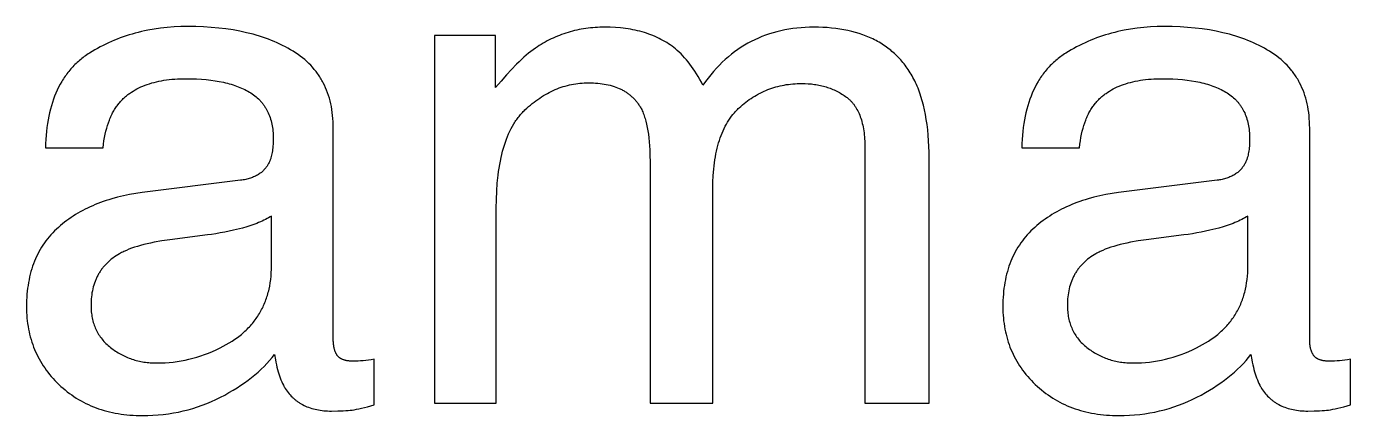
# Model space of a CAD drawing. Header units: metres. Extents: x 0 to 2861, y -1 to 1496.
# Drawn here: x 1.727 to 2.515, y 27.405 to 27.637 of the extents above; entities that cross this region are included whole.
import ezdxf

# ---------------------------------------------------------------- set-up
doc = ezdxf.new("R2010")
doc.units = ezdxf.units.M
doc.layers.add('Default', color=18, linetype='Continuous')

msp = doc.modelspace()

# ---------------------------------------------------------------- linework, layer by layer
at = {"layer": 'Default'}
for points in [[(1.90984, 27.57619), (1.90981, 27.57811), (1.90974, 27.58), (1.90963, 27.58187), (1.90946, 27.58369), (1.90925, 27.58549), (1.909, 27.58725), (1.90869, 27.58899), (1.90834, 27.59069), (1.90795, 27.59236), (1.9075, 27.59399), (1.90701, 27.5956), (1.90648, 27.59717), (1.90589, 27.59871), (1.90526, 27.60022), (1.90459, 27.6017), (1.90386, 27.60315), (1.90348, 27.60386), (1.90309, 27.60456), (1.90269, 27.60525), (1.90228, 27.60594), (1.90185, 27.60662), (1.90141, 27.60729), (1.90096, 27.60795), (1.9005, 27.60861), (1.90003, 27.60926), (1.89955, 27.60989), (1.89905, 27.61053), (1.89854, 27.61115), (1.89749, 27.61237), (1.8964, 27.61356), (1.89525, 27.61472), (1.89406, 27.61585), (1.89283, 27.61694), (1.89154, 27.618), (1.89021, 27.61903), (1.88884, 27.62003), (1.88741, 27.621), (1.88594, 27.62193), (1.88442, 27.62284), (1.88287, 27.62371), (1.8813, 27.62456), (1.87969, 27.62538), (1.87806, 27.62617), (1.8764, 27.62693), (1.87471, 27.62766), (1.87299, 27.62837), (1.87124, 27.62904), (1.86947, 27.62969), (1.86766, 27.63031), (1.86583, 27.63089), (1.86397, 27.63145), (1.86208, 27.63199), (1.86017, 27.63249), (1.85822, 27.63296), (1.85425, 27.63382), (1.85016, 27.63457), (1.84596, 27.6352), (1.84164, 27.63572), (1.83721, 27.63612), (1.83267, 27.63641), (1.82802, 27.63658), (1.82325, 27.63664), (1.81912, 27.63658), (1.81505, 27.63639), (1.81105, 27.63608), (1.80711, 27.63565), (1.80323, 27.63509), (1.79942, 27.63441), (1.79753, 27.63403), (1.79566, 27.63361), (1.79381, 27.63316), (1.79198, 27.63268), (1.79016, 27.63217), (1.78835, 27.63163), (1.78656, 27.63106), (1.78479, 27.63046), (1.78303, 27.62982), (1.78129, 27.62916), (1.77956, 27.62846), (1.77785, 27.62774), (1.77616, 27.62698), (1.77448, 27.62619), (1.77282, 27.62537), (1.77117, 27.62452), (1.76954, 27.62364), (1.76792, 27.62273), (1.76632, 27.62178), (1.76474, 27.62081), (1.76396, 27.62031), (1.76319, 27.6198), (1.76243, 27.61927), (1.76168, 27.61874), (1.76095, 27.61819), (1.76022, 27.61763), (1.75951, 27.61705), (1.75881, 27.61647), (1.75812, 27.61587), (1.75745, 27.61526), (1.75678, 27.61464), (1.75613, 27.61401), (1.75549, 27.61337), (1.75486, 27.61271), (1.75425, 27.61204), (1.75364, 27.61136), (1.75305, 27.61067), (1.75247, 27.60996), (1.7519, 27.60924), (1.75134, 27.60852), (1.75079, 27.60777), (1.75026, 27.60702), (1.74974, 27.60626), (1.74923, 27.60548), (1.74873, 27.60469), (1.74824, 27.60389), (1.7473, 27.60225), (1.74641, 27.60057), (1.74557, 27.59883), (1.74477, 27.59705), (1.74402, 27.59522), (1.74332, 27.59334), (1.74267, 27.59141), (1.74206, 27.58944), (1.7415, 27.58742), (1.74098, 27.58535), (1.74052, 27.58323), (1.7401, 27.58106), (1.73973, 27.57885), (1.73941, 27.57658), (1.73913, 27.57427), (1.7389, 27.57191), (1.73872, 27.56951), (1.73858, 27.56705), (1.7385, 27.56455)], [(2.00643, 27.63133), (1.97008, 27.63133)], [(1.97008, 27.63133), (1.97008, 27.41261)], [(2.12978, 27.60172), (2.12886, 27.60348), (2.12792, 27.60518), (2.12697, 27.60683), (2.126, 27.60843), (2.12503, 27.60997), (2.12404, 27.61146), (2.12304, 27.6129), (2.12202, 27.61428), (2.121, 27.6156), (2.11995, 27.61687), (2.1189, 27.61809), (2.11784, 27.61925), (2.11676, 27.62036), (2.11567, 27.62142), (2.11456, 27.62242), (2.11345, 27.62336), (2.11244, 27.62416), (2.11141, 27.62492), (2.11037, 27.62566), (2.1093, 27.62638), (2.10822, 27.62707), (2.10711, 27.62774), (2.10599, 27.62838), (2.10484, 27.62899), (2.10368, 27.62958), (2.10249, 27.63015), (2.10129, 27.63069), (2.10006, 27.6312), (2.09882, 27.63169), (2.09755, 27.63216), (2.09627, 27.6326), (2.09496, 27.63301), (2.09364, 27.6334), (2.09229, 27.63377), (2.09093, 27.63411), (2.08955, 27.63442), (2.08814, 27.63471), (2.08672, 27.63497), (2.08527, 27.63521), (2.08381, 27.63543), (2.08232, 27.63561), (2.08082, 27.63578), (2.07775, 27.63603), (2.0746, 27.63618), (2.07138, 27.63623), (2.06851, 27.63618), (2.06709, 27.63612), (2.06568, 27.63603), (2.06428, 27.63593), (2.06289, 27.63579), (2.06151, 27.63563), (2.06014, 27.63545), (2.05878, 27.63524), (2.05743, 27.63501), (2.05609, 27.63476), (2.05476, 27.63448), (2.05343, 27.63417), (2.05212, 27.63384), (2.05082, 27.63349), (2.04952, 27.63312), (2.04824, 27.63271), (2.04697, 27.63229), (2.0457, 27.63184), (2.04444, 27.63136), (2.0432, 27.63086), (2.04196, 27.63034), (2.04073, 27.62979), (2.03952, 27.62922), (2.03831, 27.62863), (2.03711, 27.62801), (2.03592, 27.62736), (2.03474, 27.62669), (2.03357, 27.626), (2.03241, 27.62528), (2.03126, 27.62454), (2.03012, 27.62377), (2.02879, 27.62282), (2.02743, 27.6218), (2.02605, 27.62071), (2.02466, 27.61955), (2.02325, 27.61832), (2.02181, 27.61702), (2.02036, 27.61566), (2.01889, 27.61422), (2.01589, 27.61115), (2.01282, 27.6078), (2.00966, 27.60418), (2.00643, 27.60029)], [(2.00643, 27.60029), (2.00643, 27.63133)], [(2.26436, 27.55822), (2.26433, 27.5618), (2.26423, 27.56528), (2.26406, 27.56868), (2.26383, 27.57198), (2.26353, 27.57519), (2.26316, 27.5783), (2.26272, 27.58132), (2.26222, 27.58426), (2.26165, 27.58709), (2.26101, 27.58984), (2.26031, 27.59249), (2.25954, 27.59505), (2.25913, 27.5963), (2.2587, 27.59752), (2.25826, 27.59872), (2.2578, 27.5999), (2.25732, 27.60105), (2.25683, 27.60218), (2.25631, 27.60329), (2.25579, 27.60437), (2.25528, 27.60536), (2.25476, 27.60633), (2.25423, 27.60729), (2.25369, 27.60823), (2.25313, 27.60915), (2.25255, 27.61006), (2.25197, 27.61096), (2.25136, 27.61184), (2.25075, 27.6127), (2.25012, 27.61355), (2.24948, 27.61438), (2.24882, 27.6152), (2.24815, 27.616), (2.24747, 27.61678), (2.24677, 27.61755), (2.24606, 27.61831), (2.24534, 27.61905), (2.2446, 27.61977), (2.24385, 27.62048), (2.24308, 27.62117), (2.2423, 27.62185), (2.24151, 27.62251), (2.2407, 27.62315), (2.23988, 27.62378), (2.23904, 27.6244), (2.23819, 27.625), (2.23733, 27.62558), (2.23645, 27.62615), (2.23556, 27.6267), (2.23466, 27.62724), (2.23374, 27.62776), (2.23281, 27.62826), (2.23187, 27.62875), (2.23091, 27.62923), (2.22994, 27.62969), (2.22895, 27.63013), (2.22795, 27.63056), (2.22694, 27.63097), (2.22591, 27.63137), (2.22487, 27.63175), (2.22274, 27.63246), (2.22056, 27.63312), (2.21833, 27.63371), (2.21604, 27.63424), (2.2137, 27.6347), (2.2113, 27.63511), (2.20884, 27.63545), (2.20633, 27.63573), (2.20377, 27.63595), (2.20115, 27.6361), (2.19848, 27.6362), (2.19575, 27.63623), (2.19318, 27.6362), (2.19065, 27.6361), (2.18815, 27.63593), (2.18569, 27.6357), (2.18325, 27.6354), (2.18085, 27.63504), (2.17848, 27.63461), (2.17614, 27.63411), (2.17383, 27.63355), (2.17156, 27.63292), (2.16932, 27.63222), (2.1671, 27.63146), (2.16492, 27.63063), (2.16278, 27.62974), (2.16066, 27.62878), (2.15858, 27.62775), (2.15653, 27.62666), (2.15451, 27.62549), (2.15253, 27.62426), (2.15058, 27.62295), (2.14866, 27.62157), (2.14677, 27.62012), (2.14492, 27.6186), (2.14311, 27.61701), (2.14133, 27.61534), (2.13958, 27.61361), (2.13786, 27.61181), (2.13618, 27.60993), (2.13453, 27.60798), (2.13291, 27.60596), (2.13133, 27.60388), (2.12978, 27.60172)], [(2.49084, 27.57619), (2.49082, 27.57811), (2.49075, 27.58), (2.49063, 27.58187), (2.49047, 27.58369), (2.49026, 27.58549), (2.49, 27.58725), (2.4897, 27.58899), (2.48935, 27.59069), (2.48895, 27.59236), (2.48851, 27.59399), (2.48802, 27.5956), (2.48748, 27.59717), (2.4869, 27.59871), (2.48627, 27.60022), (2.48559, 27.6017), (2.48487, 27.60315), (2.48449, 27.60386), (2.4841, 27.60456), (2.4837, 27.60525), (2.48328, 27.60594), (2.48286, 27.60662), (2.48242, 27.60729), (2.48197, 27.60795), (2.48151, 27.60861), (2.48104, 27.60926), (2.48055, 27.60989), (2.48006, 27.61053), (2.47955, 27.61115), (2.4785, 27.61237), (2.4774, 27.61356), (2.47626, 27.61472), (2.47507, 27.61585), (2.47383, 27.61694), (2.47255, 27.618), (2.47122, 27.61903), (2.46984, 27.62003), (2.46842, 27.621), (2.46695, 27.62193), (2.46543, 27.62284), (2.46388, 27.62371), (2.46231, 27.62456), (2.4607, 27.62538), (2.45907, 27.62617), (2.4574, 27.62693), (2.45571, 27.62766), (2.454, 27.62837), (2.45225, 27.62904), (2.45047, 27.62969), (2.44867, 27.63031), (2.44684, 27.63089), (2.44498, 27.63145), (2.44309, 27.63199), (2.44117, 27.63249), (2.43923, 27.63296), (2.43525, 27.63382), (2.43116, 27.63457), (2.42696, 27.6352), (2.42265, 27.63572), (2.41822, 27.63612), (2.41368, 27.63641), (2.40902, 27.63658), (2.40426, 27.63664), (2.40013, 27.63658), (2.39606, 27.63639), (2.39206, 27.63608), (2.38812, 27.63565), (2.38424, 27.63509), (2.38042, 27.63441), (2.37854, 27.63403), (2.37667, 27.63361), (2.37482, 27.63316), (2.37298, 27.63268), (2.37116, 27.63217), (2.36936, 27.63163), (2.36757, 27.63106), (2.3658, 27.63046), (2.36404, 27.62982), (2.3623, 27.62916), (2.36057, 27.62846), (2.35886, 27.62774), (2.35717, 27.62698), (2.35549, 27.62619), (2.35382, 27.62537), (2.35218, 27.62452), (2.35055, 27.62364), (2.34893, 27.62273), (2.34733, 27.62178), (2.34575, 27.62081), (2.34496, 27.62031), (2.34419, 27.6198), (2.34343, 27.61927), (2.34269, 27.61874), (2.34195, 27.61819), (2.34123, 27.61763), (2.34052, 27.61705), (2.33982, 27.61647), (2.33913, 27.61587), (2.33846, 27.61526), (2.33779, 27.61464), (2.33714, 27.61401), (2.3365, 27.61337), (2.33587, 27.61271), (2.33525, 27.61204), (2.33465, 27.61136), (2.33405, 27.61067), (2.33347, 27.60996), (2.3329, 27.60924), (2.33235, 27.60852), (2.3318, 27.60777), (2.33127, 27.60702), (2.33074, 27.60626), (2.33023, 27.60548), (2.32973, 27.60469), (2.32925, 27.60389), (2.32831, 27.60225), (2.32742, 27.60057), (2.32657, 27.59883), (2.32578, 27.59705), (2.32503, 27.59522), (2.32433, 27.59334), (2.32367, 27.59141), (2.32307, 27.58944), (2.32251, 27.58742), (2.32199, 27.58535), (2.32153, 27.58323), (2.32111, 27.58106), (2.32074, 27.57885), (2.32041, 27.57658), (2.32014, 27.57427), (2.31991, 27.57191), (2.31973, 27.56951), (2.31959, 27.56705), (2.3195, 27.56455)], [(1.77281, 27.56455), (1.77308, 27.56663), (1.77339, 27.56865), (1.77374, 27.57061), (1.77412, 27.5725), (1.77454, 27.57432), (1.775, 27.57608), (1.77549, 27.57778), (1.77602, 27.57941), (1.77659, 27.58097), (1.77689, 27.58172), (1.77719, 27.58247), (1.77751, 27.58319), (1.77783, 27.5839), (1.77817, 27.58459), (1.77851, 27.58526), (1.77886, 27.58592), (1.77922, 27.58656), (1.7796, 27.58719), (1.77998, 27.5878), (1.78036, 27.58839), (1.78076, 27.58897), (1.78117, 27.58953), (1.78159, 27.59008), (1.78236, 27.59103), (1.78275, 27.5915), (1.78316, 27.59196), (1.78357, 27.59241), (1.78399, 27.59285), (1.78442, 27.59329), (1.78486, 27.59371), (1.78531, 27.59413), (1.78576, 27.59455), (1.78622, 27.59495), (1.78669, 27.59535), (1.78717, 27.59574), (1.78766, 27.59612), (1.78815, 27.5965), (1.78866, 27.59687), (1.78969, 27.59758), (1.79075, 27.59826), (1.79185, 27.59891), (1.79298, 27.59953), (1.79414, 27.60012), (1.79534, 27.60069), (1.79656, 27.60122), (1.79782, 27.60172), (1.79912, 27.60219), (1.80044, 27.60263), (1.8018, 27.60303), (1.80319, 27.60341), (1.80461, 27.60376), (1.80607, 27.60408), (1.80756, 27.60437), (1.80908, 27.60463), (1.81063, 27.60485), (1.81222, 27.60505), (1.81384, 27.60522), (1.81549, 27.60535), (1.81718, 27.60546), (1.8189, 27.60554), (1.82065, 27.60558), (1.82243, 27.6056), (1.8255, 27.60556), (1.82848, 27.60546), (1.83137, 27.6053), (1.83417, 27.60507), (1.83688, 27.60477), (1.83949, 27.6044), (1.84202, 27.60397), (1.84446, 27.60348), (1.84565, 27.6032), (1.84681, 27.60291), (1.84795, 27.60261), (1.84907, 27.60229), (1.85016, 27.60195), (1.85124, 27.60159), (1.85229, 27.60122), (1.85331, 27.60083), (1.85432, 27.60042), (1.8553, 27.6), (1.85626, 27.59956), (1.8572, 27.59911), (1.85811, 27.59864), (1.85901, 27.59815), (1.85988, 27.59764), (1.86072, 27.59712), (1.86155, 27.59658), (1.86234, 27.59602), (1.86311, 27.59544), (1.86386, 27.59484), (1.86458, 27.59422), (1.86527, 27.59358), (1.86593, 27.59292), (1.86626, 27.59258), (1.86657, 27.59224), (1.86688, 27.59189), (1.86719, 27.59154), (1.86749, 27.59118), (1.86778, 27.59082), (1.86806, 27.59045), (1.86834, 27.59008), (1.86861, 27.5897), (1.86887, 27.58931), (1.86913, 27.58893), (1.86938, 27.58853), (1.86963, 27.58813), (1.86987, 27.58773), (1.87032, 27.58691), (1.87075, 27.58607), (1.87116, 27.58521), (1.87154, 27.58432), (1.87189, 27.58342), (1.87222, 27.5825), (1.87252, 27.58156), (1.87279, 27.58059), (1.87304, 27.57961), (1.87326, 27.57861), (1.87346, 27.57758), (1.87363, 27.57654), (1.87377, 27.57548), (1.87389, 27.57439), (1.87398, 27.57329), (1.87405, 27.57217), (1.87409, 27.57102), (1.8741, 27.56986), (1.87409, 27.56873), (1.87406, 27.56763), (1.87401, 27.56656), (1.87395, 27.56553), (1.87386, 27.56453), (1.87375, 27.56357), (1.87363, 27.56264), (1.87349, 27.56174), (1.87332, 27.56088), (1.87314, 27.56005), (1.87294, 27.55925), (1.87272, 27.55849), (1.8726, 27.55812), (1.87248, 27.55776), (1.87235, 27.5574), (1.87222, 27.55706), (1.87209, 27.55672), (1.87194, 27.5564), (1.8718, 27.55608), (1.87165, 27.55577)], [(2.00684, 27.52861), (2.00691, 27.53379), (2.00711, 27.53877), (2.00744, 27.54354), (2.00791, 27.54811), (2.00819, 27.55032), (2.00851, 27.55247), (2.00886, 27.55458), (2.00924, 27.55663), (2.00966, 27.55864), (2.01011, 27.56059), (2.01059, 27.56249), (2.01111, 27.56434), (2.01165, 27.56614), (2.01224, 27.56789), (2.01285, 27.56959), (2.0135, 27.57124), (2.01419, 27.57283), (2.0149, 27.57438), (2.01565, 27.57587), (2.01643, 27.57731), (2.01725, 27.5787), (2.01767, 27.57938), (2.0181, 27.58004), (2.01854, 27.58069), (2.01898, 27.58133), (2.01944, 27.58196), (2.0199, 27.58257), (2.02037, 27.58317), (2.02085, 27.58376), (2.02133, 27.58433), (2.02183, 27.58489), (2.02233, 27.58544), (2.02285, 27.58598), (2.02337, 27.5865), (2.02389, 27.58701), (2.02496, 27.588), (2.02604, 27.58897), (2.02713, 27.5899), (2.02822, 27.59079), (2.02932, 27.59166), (2.03042, 27.5925), (2.03154, 27.5933), (2.03266, 27.59407), (2.03379, 27.59481), (2.03492, 27.59552), (2.03606, 27.5962), (2.03722, 27.59684), (2.03837, 27.59746), (2.03954, 27.59804), (2.04071, 27.59859), (2.04189, 27.59911), (2.04308, 27.5996), (2.04427, 27.60006), (2.04548, 27.60048), (2.04669, 27.60088), (2.0479, 27.60124), (2.04913, 27.60157), (2.05036, 27.60187), (2.0516, 27.60214), (2.05284, 27.60237), (2.0541, 27.60258), (2.05536, 27.60275), (2.05663, 27.60289), (2.0579, 27.603), (2.05919, 27.60308), (2.06048, 27.60313), (2.06178, 27.60315), (2.06319, 27.60313), (2.06458, 27.60309), (2.06594, 27.60301), (2.06727, 27.60291), (2.06857, 27.60277), (2.06984, 27.60261), (2.07109, 27.60241), (2.07231, 27.60219), (2.0735, 27.60193), (2.07466, 27.60165), (2.07579, 27.60134), (2.07689, 27.60099), (2.07797, 27.60062), (2.07902, 27.60021), (2.08003, 27.59978), (2.08053, 27.59955), (2.08103, 27.59932), (2.08151, 27.59907), (2.08199, 27.59882), (2.08246, 27.59856), (2.08292, 27.5983), (2.08338, 27.59803), (2.08383, 27.59775), (2.08427, 27.59746), (2.0847, 27.59716), (2.08513, 27.59686), (2.08555, 27.59655), (2.08597, 27.59623), (2.08637, 27.59591), (2.08677, 27.59557), (2.08717, 27.59523), (2.08755, 27.59489), (2.08793, 27.59453), (2.0883, 27.59417), (2.08867, 27.5938), (2.08902, 27.59342), (2.08937, 27.59303), (2.08972, 27.59264), (2.09005, 27.59224), (2.09038, 27.59183), (2.0907, 27.59142), (2.09102, 27.591), (2.09133, 27.59057), (2.09163, 27.59013), (2.09192, 27.58968), (2.09221, 27.58923), (2.09249, 27.58877), (2.09276, 27.5883), (2.09302, 27.58783)], [(2.13571, 27.53984), (2.13577, 27.544), (2.13595, 27.54801), (2.13625, 27.55187), (2.13645, 27.55374), (2.13668, 27.55558), (2.13694, 27.55737), (2.13723, 27.55913), (2.13755, 27.56085), (2.1379, 27.56253), (2.13828, 27.56418), (2.1387, 27.56579), (2.13914, 27.56736), (2.13961, 27.56889), (2.14011, 27.57038), (2.14065, 27.57184), (2.14121, 27.57325), (2.14181, 27.57463), (2.14243, 27.57598), (2.14309, 27.57728), (2.14378, 27.57855), (2.14449, 27.57978), (2.14524, 27.58097), (2.14602, 27.58212), (2.14683, 27.58323), (2.14767, 27.58431), (2.1481, 27.58483), (2.14854, 27.58535), (2.14898, 27.58585), (2.14944, 27.58635), (2.1499, 27.58684), (2.15037, 27.58731), (2.15084, 27.58778), (2.15133, 27.58824), (2.15231, 27.58913), (2.1533, 27.58999), (2.15431, 27.59083), (2.15533, 27.59164), (2.15636, 27.59241), (2.1574, 27.59317), (2.15845, 27.59389), (2.15952, 27.59458), (2.16059, 27.59525), (2.16168, 27.59588), (2.16278, 27.59649), (2.16389, 27.59707), (2.16502, 27.59763), (2.16615, 27.59815), (2.1673, 27.59865), (2.16846, 27.59911), (2.16963, 27.59955), (2.17081, 27.59996), (2.172, 27.60034), (2.17321, 27.6007), (2.17443, 27.60102), (2.17566, 27.60132), (2.1769, 27.60159), (2.17815, 27.60183), (2.17942, 27.60204), (2.18069, 27.60223), (2.18198, 27.60238), (2.18328, 27.60251), (2.18459, 27.60261), (2.18592, 27.60268), (2.18725, 27.60272), (2.1886, 27.60274), (2.19055, 27.60271), (2.19245, 27.60261), (2.1934, 27.60254), (2.19433, 27.60245), (2.19525, 27.60235), (2.19616, 27.60223), (2.19706, 27.60209), (2.19796, 27.60194), (2.19884, 27.60177), (2.19972, 27.60159), (2.20058, 27.60139), (2.20144, 27.60117), (2.20229, 27.60094), (2.20312, 27.6007), (2.20395, 27.60043), (2.20477, 27.60015), (2.20558, 27.59986), (2.20638, 27.59955), (2.20717, 27.59922), (2.20795, 27.59888), (2.20872, 27.59852), (2.20949, 27.59814), (2.21024, 27.59775), (2.21098, 27.59734), (2.21172, 27.59692), (2.21244, 27.59648), (2.21316, 27.59603), (2.21386, 27.59556), (2.21456, 27.59507), (2.21525, 27.59457), (2.21559, 27.59431), (2.21592, 27.59404), (2.21625, 27.59377), (2.21657, 27.59349), (2.21689, 27.59321), (2.2172, 27.59292), (2.21751, 27.59262), (2.21781, 27.59231), (2.21811, 27.592), (2.2184, 27.59168), (2.21868, 27.59136), (2.21896, 27.59102), (2.21924, 27.59069), (2.21951, 27.59034), (2.21977, 27.58999), (2.22003, 27.58963), (2.22028, 27.58926), (2.22053, 27.58889), (2.22077, 27.58851), (2.22101, 27.58813), (2.22147, 27.58734), (2.22191, 27.58652), (2.22232, 27.58567), (2.22272, 27.5848), (2.22309, 27.5839), (2.22344, 27.58298), (2.22377, 27.58203), (2.22408, 27.58105), (2.22437, 27.58004), (2.22464, 27.57901), (2.22488, 27.57795), (2.22511, 27.57687), (2.22531, 27.57576), (2.22549, 27.57462), (2.22565, 27.57345), (2.22579, 27.57226), (2.22591, 27.57104), (2.226, 27.5698), (2.22608, 27.56852), (2.22613, 27.56723), (2.22617, 27.56455)], [(2.35381, 27.56455), (2.35409, 27.56663), (2.3544, 27.56865), (2.35474, 27.57061), (2.35513, 27.5725), (2.35555, 27.57432), (2.35601, 27.57608), (2.3565, 27.57778), (2.35703, 27.57941), (2.3576, 27.58097), (2.35789, 27.58172), (2.3582, 27.58247), (2.35852, 27.58319), (2.35884, 27.5839), (2.35918, 27.58459), (2.35952, 27.58526), (2.35987, 27.58592), (2.36023, 27.58656), (2.3606, 27.58719), (2.36098, 27.5878), (2.36137, 27.58839), (2.36177, 27.58897), (2.36218, 27.58953), (2.36259, 27.59008), (2.36336, 27.59103), (2.36376, 27.5915), (2.36417, 27.59196), (2.36458, 27.59241), (2.365, 27.59285), (2.36543, 27.59329), (2.36587, 27.59371), (2.36631, 27.59413), (2.36677, 27.59455), (2.36723, 27.59495), (2.3677, 27.59535), (2.36818, 27.59574), (2.36867, 27.59612), (2.36916, 27.5965), (2.36967, 27.59687), (2.3707, 27.59758), (2.37176, 27.59826), (2.37286, 27.59891), (2.37399, 27.59953), (2.37515, 27.60012), (2.37634, 27.60069), (2.37757, 27.60122), (2.37883, 27.60172), (2.38012, 27.60219), (2.38145, 27.60263), (2.38281, 27.60303), (2.3842, 27.60341), (2.38562, 27.60376), (2.38708, 27.60408), (2.38857, 27.60437), (2.39009, 27.60463), (2.39164, 27.60485), (2.39323, 27.60505), (2.39485, 27.60522), (2.3965, 27.60535), (2.39819, 27.60546), (2.3999, 27.60554), (2.40166, 27.60558), (2.40344, 27.6056), (2.40651, 27.60556), (2.40949, 27.60546), (2.41238, 27.6053), (2.41517, 27.60507), (2.41788, 27.60477), (2.4205, 27.6044), (2.42303, 27.60397), (2.42547, 27.60348), (2.42665, 27.6032), (2.42782, 27.60291), (2.42896, 27.60261), (2.43007, 27.60229), (2.43117, 27.60195), (2.43224, 27.60159), (2.43329, 27.60122), (2.43432, 27.60083), (2.43533, 27.60042), (2.43631, 27.6), (2.43727, 27.59956), (2.43821, 27.59911), (2.43912, 27.59864), (2.44001, 27.59815), (2.44088, 27.59764), (2.44173, 27.59712), (2.44255, 27.59658), (2.44335, 27.59602), (2.44412, 27.59544), (2.44486, 27.59484), (2.44558, 27.59422), (2.44628, 27.59358), (2.44694, 27.59292), (2.44727, 27.59258), (2.44758, 27.59224), (2.44789, 27.59189), (2.4482, 27.59154), (2.44849, 27.59118), (2.44878, 27.59082), (2.44907, 27.59045), (2.44935, 27.59008), (2.44962, 27.5897), (2.44988, 27.58931), (2.45014, 27.58893), (2.45039, 27.58853), (2.45064, 27.58813), (2.45087, 27.58773), (2.45133, 27.58691), (2.45176, 27.58607), (2.45217, 27.58521), (2.45255, 27.58432), (2.4529, 27.58342), (2.45323, 27.5825), (2.45353, 27.58156), (2.4538, 27.58059), (2.45405, 27.57961), (2.45427, 27.57861), (2.45447, 27.57758), (2.45464, 27.57654), (2.45478, 27.57548), (2.4549, 27.57439), (2.45499, 27.57329), (2.45505, 27.57217), (2.45509, 27.57102), (2.45511, 27.56986), (2.4551, 27.56873), (2.45507, 27.56763), (2.45502, 27.56656), (2.45495, 27.56553), (2.45487, 27.56453), (2.45476, 27.56357), (2.45464, 27.56264), (2.45449, 27.56174), (2.45433, 27.56088), (2.45415, 27.56005), (2.45395, 27.55925), (2.45373, 27.55849), (2.45361, 27.55812), (2.45349, 27.55776), (2.45336, 27.5574), (2.45323, 27.55706), (2.45309, 27.55672), (2.45295, 27.5564), (2.45281, 27.55608), (2.45266, 27.55577)], [(2.09302, 27.58783), (2.09335, 27.58718), (2.09367, 27.58651), (2.09397, 27.58581), (2.09427, 27.58509), (2.09455, 27.58434), (2.09483, 27.58358), (2.09509, 27.58279), (2.09535, 27.58197), (2.09559, 27.58113), (2.09582, 27.58027), (2.09626, 27.57848), (2.09665, 27.57659), (2.09701, 27.57461), (2.09732, 27.57253), (2.09759, 27.57036), (2.09781, 27.56809), (2.098, 27.56574), (2.09815, 27.56328), (2.09825, 27.56073), (2.09833, 27.55536)], [(1.90984, 27.45018), (1.90984, 27.57619)], [(2.49084, 27.45018), (2.49084, 27.57619)], [(1.7385, 27.56455), (1.77281, 27.56455)], [(2.22617, 27.56455), (2.22617, 27.41261)], [(2.3195, 27.56455), (2.35381, 27.56455)], [(1.87165, 27.55577), (1.87137, 27.55521), (1.87108, 27.55467), (1.87093, 27.55441), (1.87077, 27.55415), (1.87061, 27.55389), (1.87045, 27.55363), (1.87028, 27.55338), (1.8701, 27.55314), (1.86993, 27.55289), (1.86975, 27.55266), (1.86956, 27.55242), (1.86937, 27.55219), (1.86918, 27.55196), (1.86898, 27.55173), (1.86878, 27.55151), (1.86857, 27.55129), (1.86836, 27.55108), (1.86815, 27.55087), (1.86793, 27.55066), (1.86771, 27.55046), (1.86748, 27.55026), (1.86725, 27.55006), (1.86702, 27.54987), (1.86678, 27.54968), (1.86629, 27.54931), (1.86579, 27.54896), (1.86527, 27.54862), (1.86473, 27.54829), (1.86417, 27.54798), (1.8636, 27.54769), (1.86302, 27.54741), (1.86241, 27.54714), (1.86179, 27.54689), (1.86116, 27.54665), (1.86051, 27.54642), (1.85984, 27.54621), (1.85915, 27.54602), (1.85845, 27.54584), (1.85773, 27.54567), (1.857, 27.54552), (1.85625, 27.54538), (1.85548, 27.54526), (1.8547, 27.54515)], [(2.09833, 27.55536), (2.09833, 27.41261)], [(2.26436, 27.41261), (2.26436, 27.55822)], [(2.45266, 27.55577), (2.45238, 27.55521), (2.45209, 27.55467), (2.45193, 27.55441), (2.45178, 27.55415), (2.45162, 27.55389), (2.45145, 27.55363), (2.45128, 27.55338), (2.45111, 27.55314), (2.45093, 27.55289), (2.45075, 27.55266), (2.45057, 27.55242), (2.45038, 27.55219), (2.45019, 27.55196), (2.44999, 27.55173), (2.44979, 27.55151), (2.44958, 27.55129), (2.44937, 27.55108), (2.44916, 27.55087), (2.44894, 27.55066), (2.44872, 27.55046), (2.44849, 27.55026), (2.44826, 27.55006), (2.44803, 27.54987), (2.44779, 27.54968), (2.4473, 27.54931), (2.4468, 27.54896), (2.44627, 27.54862), (2.44574, 27.54829), (2.44518, 27.54798), (2.44461, 27.54769), (2.44402, 27.54741), (2.44342, 27.54714), (2.4428, 27.54689), (2.44217, 27.54665), (2.44151, 27.54642), (2.44084, 27.54621), (2.44016, 27.54602), (2.43946, 27.54584), (2.43874, 27.54567), (2.43801, 27.54552), (2.43726, 27.54538), (2.43649, 27.54526), (2.43571, 27.54515)], [(1.8547, 27.54515), (1.79609, 27.5378)], [(2.43571, 27.54515), (2.37709, 27.5378)], [(1.79609, 27.5378), (1.79228, 27.53726), (1.78856, 27.53662), (1.78494, 27.53589), (1.78141, 27.53505), (1.77797, 27.53411), (1.77629, 27.53361), (1.77462, 27.53308), (1.77299, 27.53252), (1.77137, 27.53194), (1.76978, 27.53133), (1.76821, 27.5307), (1.76666, 27.53004), (1.76514, 27.52936), (1.76364, 27.52865), (1.76217, 27.52792), (1.76071, 27.52716), (1.75928, 27.52638), (1.75788, 27.52557), (1.75649, 27.52474), (1.75513, 27.52388), (1.7538, 27.523), (1.75248, 27.52209), (1.75119, 27.52115), (1.74992, 27.5202), (1.74868, 27.51921), (1.74746, 27.5182), (1.74626, 27.51717), (1.74509, 27.51611), (1.74396, 27.51502), (1.74286, 27.51391), (1.74181, 27.51277), (1.74079, 27.5116), (1.7398, 27.51041), (1.73886, 27.50919), (1.73795, 27.50794), (1.73708, 27.50667), (1.73624, 27.50537), (1.73544, 27.50404), (1.73468, 27.50269), (1.73396, 27.5013), (1.73327, 27.4999), (1.73262, 27.49846), (1.73201, 27.497), (1.73144, 27.49551), (1.7309, 27.494), (1.7304, 27.49246), (1.72993, 27.49089), (1.72951, 27.4893), (1.72912, 27.48768), (1.72877, 27.48603), (1.72845, 27.48435), (1.72817, 27.48265), (1.72793, 27.48092), (1.72773, 27.47917), (1.72756, 27.47739), (1.72743, 27.47558), (1.72734, 27.47374), (1.72728, 27.47188), (1.72726, 27.46999), (1.72728, 27.46827), (1.72734, 27.46656), (1.72743, 27.46487), (1.72757, 27.4632), (1.72774, 27.46154), (1.72794, 27.45991), (1.72819, 27.45829), (1.72847, 27.45669), (1.72879, 27.45511), (1.72915, 27.45354), (1.72954, 27.452), (1.72998, 27.45047), (1.73045, 27.44896), (1.73096, 27.44747), (1.7315, 27.446), (1.73209, 27.44454), (1.73271, 27.44311), (1.73337, 27.44169), (1.73407, 27.44029), (1.7348, 27.43891), (1.73558, 27.43754), (1.73639, 27.4362), (1.73723, 27.43487), (1.73812, 27.43356), (1.73904, 27.43227), (1.74, 27.431), (1.741, 27.42974), (1.74204, 27.4285), (1.74311, 27.42728), (1.74423, 27.42608), (1.74538, 27.4249), (1.74656, 27.42374), (1.74778, 27.4226), (1.74902, 27.4215), (1.75028, 27.42043), (1.75156, 27.41941), (1.75287, 27.41841), (1.75419, 27.41746), (1.75554, 27.41654), (1.75691, 27.41565), (1.7583, 27.4148), (1.75971, 27.41399), (1.76115, 27.41322), (1.7626, 27.41248), (1.76408, 27.41177), (1.76558, 27.4111), (1.7671, 27.41047), (1.76864, 27.40988), (1.77021, 27.40932), (1.7718, 27.40879), (1.7734, 27.40831), (1.77503, 27.40785), (1.77669, 27.40744), (1.77836, 27.40706), (1.78005, 27.40672), (1.78177, 27.40641), (1.78351, 27.40614), (1.78527, 27.40591), (1.78705, 27.40571), (1.78886, 27.40554), (1.79068, 27.40542), (1.79253, 27.40533), (1.7944, 27.40527), (1.79629, 27.40526), (1.79944, 27.4053), (1.80255, 27.40543), (1.80564, 27.40564), (1.80868, 27.40593), (1.8117, 27.40631), (1.81468, 27.40678), (1.81763, 27.40733), (1.82054, 27.40796), (1.82342, 27.40868), (1.82627, 27.40948), (1.82908, 27.41037), (1.83186, 27.41134), (1.83461, 27.4124), (1.83732, 27.41354), (1.84, 27.41477), (1.84265, 27.41608), (1.84524, 27.41745), (1.84775, 27.41885), (1.85019, 27.42027), (1.85255, 27.42173), (1.85484, 27.42322), (1.85705, 27.42474), (1.85918, 27.42629), (1.86123, 27.42787), (1.86321, 27.42948), (1.86511, 27.43112), (1.86694, 27.4328), (1.86869, 27.4345), (1.87036, 27.43623), (1.87195, 27.43799), (1.87347, 27.43978), (1.87492, 27.44161)], [(2.13571, 27.41261), (2.13571, 27.53984)], [(2.37709, 27.5378), (2.37329, 27.53726), (2.36957, 27.53662), (2.36595, 27.53589), (2.36242, 27.53505), (2.35898, 27.53411), (2.35729, 27.53361), (2.35563, 27.53308), (2.35399, 27.53252), (2.35238, 27.53194), (2.35079, 27.53133), (2.34922, 27.5307), (2.34767, 27.53004), (2.34615, 27.52936), (2.34465, 27.52865), (2.34317, 27.52792), (2.34172, 27.52716), (2.34029, 27.52638), (2.33888, 27.52557), (2.3375, 27.52474), (2.33614, 27.52388), (2.3348, 27.523), (2.33349, 27.52209), (2.3322, 27.52115), (2.33093, 27.5202), (2.32968, 27.51921), (2.32846, 27.5182), (2.32726, 27.51717), (2.3261, 27.51611), (2.32496, 27.51502), (2.32387, 27.51391), (2.32281, 27.51277), (2.32179, 27.5116), (2.32081, 27.51041), (2.31986, 27.50919), (2.31895, 27.50794), (2.31808, 27.50667), (2.31725, 27.50537), (2.31645, 27.50404), (2.31569, 27.50269), (2.31497, 27.5013), (2.31428, 27.4999), (2.31363, 27.49846), (2.31302, 27.497), (2.31244, 27.49551), (2.31191, 27.494), (2.31141, 27.49246), (2.31094, 27.49089), (2.31052, 27.4893), (2.31013, 27.48768), (2.30977, 27.48603), (2.30946, 27.48435), (2.30918, 27.48265), (2.30894, 27.48092), (2.30874, 27.47917), (2.30857, 27.47739), (2.30844, 27.47558), (2.30835, 27.47374), (2.30829, 27.47188), (2.30827, 27.46999), (2.30829, 27.46827), (2.30835, 27.46656), (2.30844, 27.46487), (2.30857, 27.4632), (2.30874, 27.46154), (2.30895, 27.45991), (2.3092, 27.45829), (2.30948, 27.45669), (2.3098, 27.45511), (2.31016, 27.45354), (2.31055, 27.452), (2.31099, 27.45047), (2.31146, 27.44896), (2.31197, 27.44747), (2.31251, 27.446), (2.3131, 27.44454), (2.31372, 27.44311), (2.31438, 27.44169), (2.31508, 27.44029), (2.31581, 27.43891), (2.31658, 27.43754), (2.31739, 27.4362), (2.31824, 27.43487), (2.31913, 27.43356), (2.32005, 27.43227), (2.32101, 27.431), (2.32201, 27.42974), (2.32305, 27.4285), (2.32412, 27.42728), (2.32523, 27.42608), (2.32638, 27.4249), (2.32757, 27.42374), (2.32879, 27.4226), (2.33003, 27.4215), (2.33129, 27.42043), (2.33257, 27.41941), (2.33387, 27.41841), (2.3352, 27.41746), (2.33655, 27.41654), (2.33792, 27.41565), (2.33931, 27.4148), (2.34072, 27.41399), (2.34215, 27.41322), (2.34361, 27.41248), (2.34509, 27.41177), (2.34659, 27.4111), (2.34811, 27.41047), (2.34965, 27.40988), (2.35122, 27.40932), (2.3528, 27.40879), (2.35441, 27.40831), (2.35604, 27.40785), (2.35769, 27.40744), (2.35937, 27.40706), (2.36106, 27.40672), (2.36278, 27.40641), (2.36452, 27.40614), (2.36628, 27.40591), (2.36806, 27.40571), (2.36986, 27.40554), (2.37169, 27.40542), (2.37354, 27.40533), (2.37541, 27.40527), (2.3773, 27.40526), (2.38045, 27.4053), (2.38356, 27.40543), (2.38664, 27.40564), (2.38969, 27.40593), (2.39271, 27.40631), (2.39569, 27.40678), (2.39864, 27.40733), (2.40155, 27.40796), (2.40443, 27.40868), (2.40728, 27.40948), (2.41009, 27.41037), (2.41287, 27.41134), (2.41562, 27.4124), (2.41833, 27.41354), (2.42101, 27.41477), (2.42366, 27.41608), (2.42625, 27.41745), (2.42876, 27.41885), (2.4312, 27.42027), (2.43356, 27.42173), (2.43585, 27.42322), (2.43805, 27.42474), (2.44019, 27.42629), (2.44224, 27.42787), (2.44422, 27.42948), (2.44612, 27.43112), (2.44795, 27.4328), (2.44969, 27.4345), (2.45137, 27.43623), (2.45296, 27.43799), (2.45448, 27.43978), (2.45592, 27.44161)], [(1.87308, 27.52391), (1.87222, 27.52338), (1.87133, 27.52286), (1.87041, 27.52235), (1.86947, 27.52185), (1.86849, 27.52137), (1.86748, 27.52089), (1.86644, 27.52043), (1.86537, 27.51998), (1.86427, 27.51954), (1.86314, 27.51911), (1.86079, 27.51828), (1.85831, 27.5175), (1.85572, 27.51676), (1.85043, 27.51543), (1.84781, 27.51485), (1.8452, 27.51431), (1.8426, 27.51382), (1.84002, 27.51339), (1.83745, 27.51301), (1.83489, 27.51268)], [(1.87308, 27.4943), (1.87308, 27.52391)], [(2.00684, 27.41261), (2.00684, 27.52861)], [(2.45409, 27.52391), (2.45323, 27.52338), (2.45234, 27.52286), (2.45142, 27.52235), (2.45047, 27.52185), (2.44949, 27.52137), (2.44849, 27.52089), (2.44745, 27.52043), (2.44638, 27.51998), (2.44528, 27.51954), (2.44415, 27.51911), (2.44179, 27.51828), (2.43932, 27.5175), (2.43673, 27.51676), (2.43144, 27.51543), (2.42882, 27.51485), (2.42621, 27.51431), (2.42361, 27.51382), (2.42103, 27.51339), (2.41846, 27.51301), (2.4159, 27.51268)], [(2.45409, 27.4943), (2.45409, 27.52391)], [(1.81263, 27.50982), (1.80778, 27.50911), (1.80325, 27.5083), (1.8011, 27.50786), (1.79903, 27.50739), (1.79703, 27.50691), (1.79512, 27.5064), (1.79328, 27.50586), (1.79152, 27.5053), (1.78984, 27.50472), (1.78824, 27.50411), (1.78671, 27.50348), (1.78527, 27.50283), (1.78457, 27.50249), (1.7839, 27.50215), (1.78324, 27.5018), (1.78261, 27.50144), (1.78157, 27.50083), (1.78056, 27.5002), (1.77958, 27.49954), (1.77864, 27.49887), (1.77772, 27.49817), (1.77685, 27.49744), (1.776, 27.4967), (1.77519, 27.49593), (1.7748, 27.49554), (1.77441, 27.49514), (1.77404, 27.49474), (1.77367, 27.49433), (1.77331, 27.49391), (1.77296, 27.49349), (1.77261, 27.49307), (1.77228, 27.49264), (1.77195, 27.4922), (1.77163, 27.49176), (1.77132, 27.49131), (1.77102, 27.49086), (1.77073, 27.4904), (1.77044, 27.48993), (1.77016, 27.48946), (1.7699, 27.48899), (1.76963, 27.4885), (1.76938, 27.48802), (1.76914, 27.48753), (1.7689, 27.48703), (1.76867, 27.48652), (1.76846, 27.48601), (1.76824, 27.4855), (1.76804, 27.48498), (1.76766, 27.48392), (1.76731, 27.48284), (1.767, 27.48174), (1.76672, 27.48061), (1.76647, 27.47947), (1.76625, 27.4783), (1.76607, 27.4771), (1.76592, 27.47589), (1.76581, 27.47465), (1.76572, 27.4734), (1.76567, 27.47211), (1.76566, 27.47081)], [(1.83489, 27.51268), (1.81263, 27.50982)], [(2.39364, 27.50982), (2.38879, 27.50911), (2.38425, 27.5083), (2.3821, 27.50786), (2.38003, 27.50739), (2.37804, 27.50691), (2.37612, 27.5064), (2.37429, 27.50586), (2.37253, 27.5053), (2.37085, 27.50472), (2.36924, 27.50411), (2.36772, 27.50348), (2.36627, 27.50283), (2.36558, 27.50249), (2.36491, 27.50215), (2.36425, 27.5018), (2.36362, 27.50144), (2.36257, 27.50083), (2.36156, 27.5002), (2.36059, 27.49954), (2.35964, 27.49887), (2.35873, 27.49817), (2.35785, 27.49744), (2.35701, 27.4967), (2.3562, 27.49593), (2.35581, 27.49554), (2.35542, 27.49514), (2.35505, 27.49474), (2.35468, 27.49433), (2.35432, 27.49391), (2.35397, 27.49349), (2.35362, 27.49307), (2.35329, 27.49264), (2.35296, 27.4922), (2.35264, 27.49176), (2.35233, 27.49131), (2.35203, 27.49086), (2.35173, 27.4904), (2.35145, 27.48993), (2.35117, 27.48946), (2.3509, 27.48899), (2.35064, 27.4885), (2.35039, 27.48802), (2.35015, 27.48753), (2.34991, 27.48703), (2.34968, 27.48652), (2.34946, 27.48601), (2.34925, 27.4855), (2.34905, 27.48498), (2.34867, 27.48392), (2.34832, 27.48284), (2.34801, 27.48174), (2.34772, 27.48061), (2.34748, 27.47947), (2.34726, 27.4783), (2.34708, 27.4771), (2.34693, 27.47589), (2.34681, 27.47465), (2.34673, 27.4734), (2.34668, 27.47211), (2.34667, 27.47081)], [(2.4159, 27.51268), (2.39364, 27.50982)], [(1.76566, 27.47081), (1.76567, 27.46982), (1.7657, 27.46885), (1.76576, 27.46788), (1.76584, 27.46693), (1.76594, 27.466), (1.76607, 27.46507), (1.76621, 27.46416), (1.76639, 27.46327), (1.76658, 27.46238), (1.76679, 27.46151), (1.76703, 27.46066), (1.76729, 27.45981), (1.76758, 27.45898), (1.76789, 27.45816), (1.76822, 27.45736), (1.76857, 27.45657), (1.76894, 27.45579), (1.76934, 27.45502), (1.76976, 27.45427), (1.7702, 27.45353), (1.77067, 27.45281), (1.77116, 27.45209), (1.77167, 27.45139), (1.77221, 27.45071), (1.77276, 27.45003), (1.77334, 27.44937), (1.77394, 27.44873), (1.77457, 27.44809), (1.77522, 27.44747), (1.77589, 27.44687), (1.77658, 27.44627), (1.7773, 27.44569), (1.77803, 27.44513), (1.77877, 27.44458), (1.77952, 27.44405), (1.78028, 27.44354), (1.78104, 27.44304), (1.78181, 27.44257), (1.7826, 27.44211), (1.78339, 27.44167), (1.78419, 27.44125), (1.78499, 27.44085), (1.78581, 27.44046), (1.78663, 27.44009), (1.78746, 27.43974), (1.7883, 27.43941), (1.78915, 27.4391), (1.79001, 27.4388), (1.79088, 27.43852), (1.79175, 27.43826), (1.79263, 27.43802), (1.79352, 27.43779), (1.79442, 27.43759), (1.79533, 27.4374), (1.79625, 27.43723), (1.79717, 27.43708), (1.7981, 27.43694), (1.79905, 27.43682), (1.79999, 27.43673), (1.80095, 27.43665), (1.80192, 27.43658), (1.80289, 27.43654), (1.80388, 27.43651), (1.80487, 27.4365), (1.80729, 27.43654), (1.8097, 27.43664), (1.8121, 27.43682), (1.81449, 27.43706), (1.81687, 27.43738), (1.81925, 27.43777), (1.82161, 27.43822), (1.82396, 27.43875), (1.82631, 27.43934), (1.82864, 27.44001), (1.83097, 27.44075), (1.83328, 27.44156), (1.83559, 27.44243), (1.83788, 27.44338), (1.84017, 27.4444), (1.84244, 27.44549), (1.84433, 27.44644), (1.84615, 27.44743), (1.84792, 27.44845), (1.84962, 27.44951), (1.85127, 27.45061), (1.85286, 27.45175), (1.85438, 27.45292), (1.85512, 27.45352), (1.85585, 27.45413), (1.85656, 27.45475), (1.85725, 27.45538), (1.85793, 27.45601), (1.8586, 27.45666), (1.85925, 27.45732), (1.85989, 27.45798), (1.86051, 27.45866), (1.86111, 27.45934), (1.8617, 27.46003), (1.86228, 27.46073), (1.86284, 27.46145), (1.86339, 27.46217), (1.86392, 27.4629), (1.86443, 27.46364), (1.86493, 27.46439), (1.86542, 27.46514), (1.86589, 27.46591), (1.86635, 27.46669), (1.86679, 27.46747), (1.86721, 27.46827), (1.86763, 27.46907), (1.86802, 27.46989), (1.8684, 27.47071), (1.86877, 27.47154), (1.86912, 27.47238), (1.86946, 27.47323), (1.86978, 27.47409), (1.87009, 27.47496), (1.87038, 27.47584), (1.87065, 27.47673), (1.87092, 27.47763), (1.87116, 27.47853), (1.87139, 27.47945), (1.87161, 27.48037), (1.872, 27.48225), (1.87233, 27.48417), (1.8726, 27.48612), (1.87281, 27.48811), (1.87296, 27.49013), (1.87305, 27.4922), (1.87308, 27.4943)], [(2.34667, 27.47081), (2.34668, 27.46982), (2.34671, 27.46885), (2.34677, 27.46788), (2.34685, 27.46693), (2.34695, 27.466), (2.34707, 27.46507), (2.34722, 27.46416), (2.34739, 27.46327), (2.34759, 27.46238), (2.3478, 27.46151), (2.34804, 27.46066), (2.3483, 27.45981), (2.34859, 27.45898), (2.34889, 27.45816), (2.34922, 27.45736), (2.34958, 27.45657), (2.34995, 27.45579), (2.35035, 27.45502), (2.35077, 27.45427), (2.35121, 27.45353), (2.35168, 27.45281), (2.35217, 27.45209), (2.35268, 27.45139), (2.35321, 27.45071), (2.35377, 27.45003), (2.35435, 27.44937), (2.35495, 27.44873), (2.35558, 27.44809), (2.35623, 27.44747), (2.3569, 27.44687), (2.35759, 27.44627), (2.35831, 27.44569), (2.35904, 27.44513), (2.35978, 27.44458), (2.36053, 27.44405), (2.36128, 27.44354), (2.36205, 27.44304), (2.36282, 27.44257), (2.3636, 27.44211), (2.36439, 27.44167), (2.36519, 27.44125), (2.366, 27.44085), (2.36682, 27.44046), (2.36764, 27.44009), (2.36847, 27.43974), (2.36931, 27.43941), (2.37016, 27.4391), (2.37102, 27.4388), (2.37188, 27.43852), (2.37276, 27.43826), (2.37364, 27.43802), (2.37453, 27.43779), (2.37543, 27.43759), (2.37634, 27.4374), (2.37725, 27.43723), (2.37818, 27.43708), (2.37911, 27.43694), (2.38005, 27.43682), (2.381, 27.43673), (2.38196, 27.43665), (2.38293, 27.43658), (2.3839, 27.43654), (2.38488, 27.43651), (2.38588, 27.4365), (2.3883, 27.43654), (2.39071, 27.43664), (2.39311, 27.43682), (2.3955, 27.43706), (2.39788, 27.43738), (2.40025, 27.43777), (2.40262, 27.43822), (2.40497, 27.43875), (2.40731, 27.43934), (2.40965, 27.44001), (2.41197, 27.44075), (2.41429, 27.44156), (2.41659, 27.44243), (2.41889, 27.44338), (2.42118, 27.4444), (2.42345, 27.44549), (2.42534, 27.44644), (2.42716, 27.44743), (2.42893, 27.44845), (2.43063, 27.44951), (2.43228, 27.45061), (2.43386, 27.45175), (2.43539, 27.45292), (2.43613, 27.45352), (2.43685, 27.45413), (2.43756, 27.45475), (2.43826, 27.45538), (2.43894, 27.45601), (2.43961, 27.45666), (2.44026, 27.45732), (2.44089, 27.45798), (2.44151, 27.45866), (2.44212, 27.45934), (2.44271, 27.46003), (2.44329, 27.46073), (2.44385, 27.46145), (2.44439, 27.46217), (2.44492, 27.4629), (2.44544, 27.46364), (2.44594, 27.46439), (2.44643, 27.46514), (2.4469, 27.46591), (2.44735, 27.46669), (2.4478, 27.46747), (2.44822, 27.46827), (2.44863, 27.46907), (2.44903, 27.46989), (2.44941, 27.47071), (2.44978, 27.47154), (2.45013, 27.47238), (2.45047, 27.47323), (2.45079, 27.47409), (2.45109, 27.47496), (2.45139, 27.47584), (2.45166, 27.47673), (2.45192, 27.47763), (2.45217, 27.47853), (2.4524, 27.47945), (2.45262, 27.48037), (2.45301, 27.48225), (2.45334, 27.48417), (2.45361, 27.48612), (2.45382, 27.48811), (2.45397, 27.49013), (2.45406, 27.4922), (2.45409, 27.4943)], [(1.93414, 27.43875), (1.93243, 27.43846), (1.93077, 27.43821), (1.92916, 27.438), (1.9276, 27.43783), (1.92611, 27.4377), (1.92469, 27.4376), (1.92335, 27.43754), (1.92209, 27.43752), (1.92117, 27.43754), (1.92028, 27.43758), (1.91986, 27.43761), (1.91944, 27.43764), (1.91903, 27.43769), (1.91864, 27.43774), (1.91825, 27.4378), (1.91788, 27.43786), (1.91751, 27.43793), (1.91716, 27.43801), (1.91681, 27.4381), (1.91648, 27.43819), (1.91615, 27.43829), (1.91584, 27.43839), (1.91553, 27.4385), (1.91524, 27.43862), (1.91495, 27.43875), (1.91468, 27.43888), (1.91455, 27.43895), (1.91442, 27.43902), (1.91429, 27.43909), (1.91416, 27.43916), (1.91404, 27.43924), (1.91392, 27.43932), (1.9138, 27.4394), (1.91369, 27.43948), (1.91357, 27.43956), (1.91346, 27.43964), (1.91335, 27.43973), (1.91325, 27.43981), (1.91315, 27.4399), (1.91305, 27.43999), (1.91295, 27.44009), (1.91285, 27.44018), (1.91276, 27.44028), (1.91267, 27.44037), (1.91258, 27.44047), (1.9125, 27.44057), (1.91242, 27.44068), (1.91234, 27.44078), (1.91226, 27.44089), (1.91219, 27.44099), (1.91204, 27.44121), (1.9119, 27.44144), (1.91177, 27.44167), (1.91164, 27.4419), (1.91151, 27.44213), (1.91139, 27.44238), (1.91127, 27.44262), (1.91116, 27.44287), (1.91105, 27.44313), (1.91095, 27.44338), (1.91085, 27.44365), (1.91075, 27.44391), (1.91067, 27.44419), (1.91058, 27.44446), (1.9105, 27.44474), (1.91042, 27.44503), (1.91035, 27.44532), (1.91029, 27.44561), (1.91022, 27.44591), (1.91017, 27.44621), (1.91007, 27.44683), (1.90998, 27.44747), (1.90992, 27.44812), (1.90987, 27.44879), (1.90985, 27.44948), (1.90984, 27.45018)], [(2.51515, 27.43875), (2.51344, 27.43846), (2.51178, 27.43821), (2.51017, 27.438), (2.50861, 27.43783), (2.50712, 27.4377), (2.5057, 27.4376), (2.50436, 27.43754), (2.5031, 27.43752), (2.50217, 27.43754), (2.50129, 27.43758), (2.50086, 27.43761), (2.50045, 27.43764), (2.50004, 27.43769), (2.49965, 27.43774), (2.49926, 27.4378), (2.49888, 27.43786), (2.49852, 27.43793), (2.49816, 27.43801), (2.49782, 27.4381), (2.49748, 27.43819), (2.49716, 27.43829), (2.49684, 27.43839), (2.49654, 27.4385), (2.49625, 27.43862), (2.49596, 27.43875), (2.49569, 27.43888), (2.49555, 27.43895), (2.49542, 27.43902), (2.4953, 27.43909), (2.49517, 27.43916), (2.49505, 27.43924), (2.49493, 27.43932), (2.49481, 27.4394), (2.49469, 27.43948), (2.49458, 27.43956), (2.49447, 27.43964), (2.49436, 27.43973), (2.49426, 27.43981), (2.49415, 27.4399), (2.49405, 27.43999), (2.49396, 27.44009), (2.49386, 27.44018), (2.49377, 27.44028), (2.49368, 27.44037), (2.49359, 27.44047), (2.49351, 27.44057), (2.49342, 27.44068), (2.49335, 27.44078), (2.49327, 27.44089), (2.49319, 27.44099), (2.49305, 27.44121), (2.49291, 27.44144), (2.49277, 27.44167), (2.49264, 27.4419), (2.49252, 27.44213), (2.4924, 27.44238), (2.49228, 27.44262), (2.49217, 27.44287), (2.49206, 27.44313), (2.49195, 27.44338), (2.49186, 27.44365), (2.49176, 27.44391), (2.49167, 27.44419), (2.49159, 27.44446), (2.49151, 27.44474), (2.49143, 27.44503), (2.49136, 27.44532), (2.49129, 27.44561), (2.49123, 27.44591), (2.49118, 27.44621), (2.49107, 27.44683), (2.49099, 27.44747), (2.49093, 27.44812), (2.49088, 27.44879), (2.49085, 27.44948), (2.49084, 27.45018)], [(1.87492, 27.44161), (1.87542, 27.43843), (1.8757, 27.43691), (1.876, 27.43544), (1.87632, 27.43402), (1.87667, 27.43264), (1.87703, 27.4313), (1.87742, 27.43002), (1.87782, 27.42878), (1.87825, 27.42758), (1.8787, 27.42644), (1.87917, 27.42533), (1.87965, 27.42428), (1.88016, 27.42327), (1.88043, 27.42278), (1.8807, 27.42231), (1.88097, 27.42184), (1.88125, 27.42139), (1.88179, 27.42056), (1.88236, 27.41976), (1.88295, 27.41898), (1.88355, 27.41823), (1.88418, 27.41751), (1.88483, 27.41681), (1.8855, 27.41614), (1.88584, 27.41581), (1.88619, 27.41549), (1.88654, 27.41518), (1.8869, 27.41487), (1.88726, 27.41457), (1.88762, 27.41428), (1.888, 27.414), (1.88837, 27.41372), (1.88876, 27.41344), (1.88914, 27.41318), (1.88954, 27.41292), (1.88993, 27.41266), (1.89034, 27.41242), (1.89075, 27.41218), (1.89158, 27.41171), (1.89243, 27.41128), (1.8933, 27.41087), (1.89419, 27.41049), (1.8951, 27.41014), (1.89604, 27.40981), (1.89699, 27.4095), (1.89796, 27.40923), (1.89896, 27.40898), (1.89997, 27.40875), (1.90101, 27.40856), (1.90206, 27.40838), (1.90314, 27.40824), (1.90423, 27.40812), (1.90535, 27.40803), (1.90648, 27.40796), (1.90764, 27.40792), (1.90882, 27.40791), (1.91249, 27.40795), (1.91576, 27.40806), (1.91724, 27.40815), (1.91862, 27.40826), (1.9199, 27.40838), (1.92107, 27.40852), (1.92226, 27.40871), (1.92357, 27.40894), (1.92501, 27.40924), (1.92658, 27.4096), (1.93011, 27.41048), (1.93414, 27.41159)], [(1.93414, 27.41159), (1.93414, 27.43875)], [(2.45592, 27.44161), (2.45642, 27.43843), (2.45671, 27.43691), (2.45701, 27.43544), (2.45733, 27.43402), (2.45767, 27.43264), (2.45804, 27.4313), (2.45842, 27.43002), (2.45883, 27.42878), (2.45926, 27.42758), (2.45971, 27.42644), (2.46017, 27.42533), (2.46066, 27.42428), (2.46117, 27.42327), (2.46143, 27.42278), (2.4617, 27.42231), (2.46198, 27.42184), (2.46225, 27.42139), (2.4628, 27.42056), (2.46337, 27.41976), (2.46395, 27.41898), (2.46456, 27.41823), (2.46519, 27.41751), (2.46584, 27.41681), (2.4665, 27.41614), (2.46685, 27.41581), (2.46719, 27.41549), (2.46755, 27.41518), (2.4679, 27.41487), (2.46826, 27.41457), (2.46863, 27.41428), (2.469, 27.414), (2.46938, 27.41372), (2.46976, 27.41344), (2.47015, 27.41318), (2.47054, 27.41292), (2.47094, 27.41266), (2.47134, 27.41242), (2.47175, 27.41218), (2.47258, 27.41171), (2.47344, 27.41128), (2.47431, 27.41087), (2.4752, 27.41049), (2.47611, 27.41014), (2.47704, 27.40981), (2.478, 27.4095), (2.47897, 27.40923), (2.47996, 27.40898), (2.48098, 27.40875), (2.48201, 27.40856), (2.48307, 27.40838), (2.48414, 27.40824), (2.48524, 27.40812), (2.48635, 27.40803), (2.48749, 27.40796), (2.48865, 27.40792), (2.48982, 27.40791), (2.4935, 27.40795), (2.49677, 27.40806), (2.49825, 27.40815), (2.49963, 27.40826), (2.5009, 27.40838), (2.50208, 27.40852), (2.50326, 27.40871), (2.50458, 27.40894), (2.50602, 27.40924), (2.50759, 27.4096), (2.51111, 27.41048), (2.51515, 27.41159)], [(2.51515, 27.41159), (2.51515, 27.43875)], [(1.97008, 27.41261), (2.00684, 27.41261)], [(2.09833, 27.41261), (2.13571, 27.41261)], [(2.22617, 27.41261), (2.26436, 27.41261)]]:
    msp.add_lwpolyline(points, dxfattribs=at)

doc.saveas('drawing.dxf')
